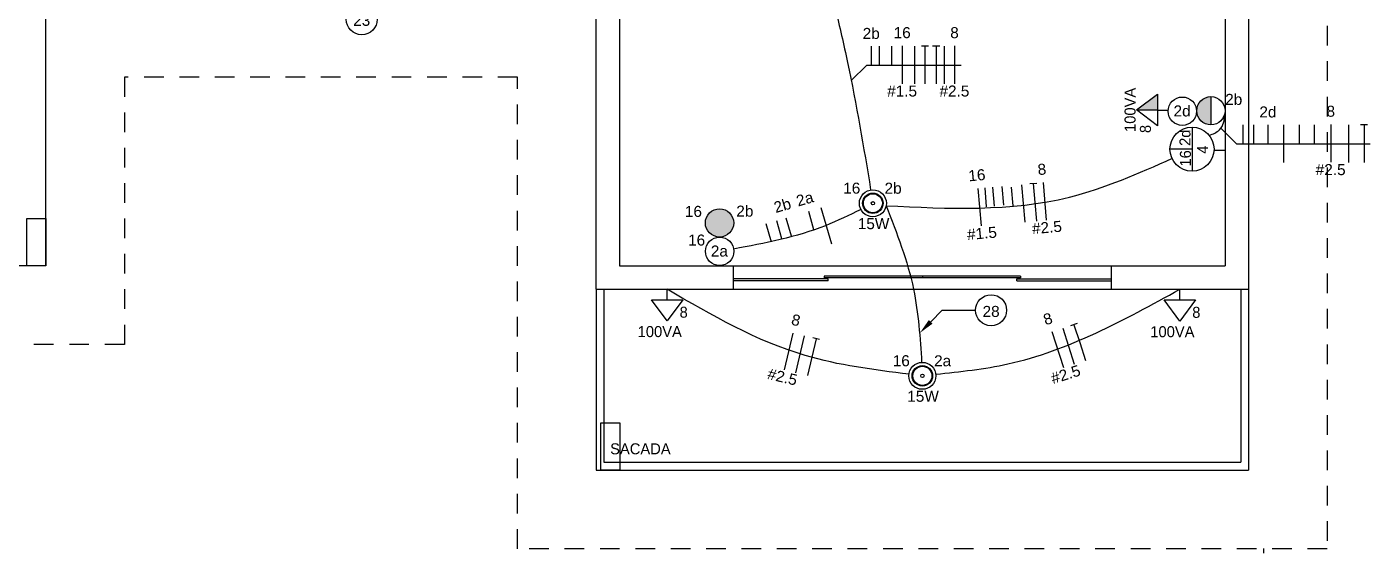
# Model space of a CAD drawing. Header units: metres. Extents: x 134.3 to 218.4, y -41.5 to 17.9.
# Drawn here: x 161 to 169.54, y -22.79 to -19.44 of the extents above; entities that cross this region are included whole.
import ezdxf
from ezdxf import colors
from ezdxf.entities.mleader import LeaderData, LeaderLine
from ezdxf.enums import TextEntityAlignment as Align
from ezdxf.math import Vec2, Vec3

# ---------------------------------------------------------------- set-up
doc = ezdxf.new("R2010")
doc.units = ezdxf.units.M
doc.header["$MEASUREMENT"] = 0
doc.linetypes.add('HIDDEN', pattern=[9.525, 6.35, -3.175])
doc.linetypes.add('HIDDEN2', pattern=[0.1875, 0.125, -0.0625])
for name, color, linetype in [('A-ALVENARIA', 252, 'Continuous'), ('A-esquadrias', 253, 'Continuous'), ('A-projeção', 253, 'HIDDEN'), ('A-TEXTO', 7, 'Continuous'), ('DIAGRAMA UNIFILAR', 6, 'Continuous'), ('ELETRICA', 2, 'Continuous'), ('ELETRODUTO', 4, 'Continuous')]:
    doc.layers.add(name, color=color, linetype=linetype)
doc.styles.add('T1', font='arial.ttf')

# ---------------------------------------------------------------- blocks, each defined once
blk = doc.blocks.new('P12X30V')
at = {"layer": 'A-ALVENARIA'}
for p, q in [((-0.06, 0.15), (0.06, 0.15)), ((-0.06, -0.15), (-0.06, 0.15)), ((0.06, 0.15), (0.06, -0.15)), ((0.06, -0.15), (-0.06, -0.15))]:
    blk.add_line(p, q, dxfattribs=at)
blk = doc.blocks.new('TOMADA BAIXA')
at = {"layer": 'ELETRICA', "color": 3}
for p, q in [((-0.0997, 0.0677), (0.0003, 0.2016)), ((0.0003, 0.2016), (0.0997, 0.0677)), ((0.0997, 0.0677), (-0.0997, 0.0677)), ((0, 0.0677), (0, 0))]:
    blk.add_line(p, q, dxfattribs=at)
at = {"color": 3}
blk.add_attdef('POTENCIA', text='', height=0.07, dxfattribs=at).set_placement((0.0471, 0.2345), align=Align.CENTER)
blk.add_attdef('CIRCUITO', text='', height=0.07, dxfattribs=at).set_placement((-0.0844, 0.1113), align=Align.RIGHT)
blk = doc.blocks.new('PANDORA 1C')
at = {"layer": 'ELETRICA'}
for centre, radius in [((-0.0004, 0), 0.0857), ((-0.0004, 0), 0.0651), ((-0.0004, 0), 0.0605), ((0, 0), 0.0106)]:
    blk.add_circle(centre, radius, dxfattribs=at)
at = {"style": 'T1'}
blk.add_attdef('CIRCUITO', text='', height=0.07, dxfattribs=at).set_placement((-0.0802, 0.061), align=Align.RIGHT)
blk.add_attdef('RETORNO', (0.074, 0.0605), '', height=0.07, dxfattribs=at)
blk.add_attdef('POTENCIA', text='', height=0.07, dxfattribs=at).set_placement((0.004, -0.1648), align=Align.CENTER)
blk = doc.blocks.new('INTERRUPTOR SIMPLES UMA SEÇÃO')
at = {"layer": 'ELETRICA', "color": 3}
blk.add_circle((0.058, -0.0001), 0.0904, dxfattribs=at)
at = {"layer": 'ELETRICA', "color": 3, "style": 'T1'}
blk.add_attdef('CIRCUITO', text='', height=0.07, dxfattribs=at).set_placement((-0.0341, 0.0363), align=Align.RIGHT)
blk.add_attdef('RETORNO', text='', height=0.07, dxfattribs=at).set_placement((0.0562, -0.0334), align=Align.CENTER)
blk = doc.blocks.new('INTERRUTOR PARALELO')
h = blk.add_hatch(color=3)
h.dxf.hatch_style = 1
h.paths.add_polyline_path([(-0.0899, 0.058, 1), (0.0901, 0.058, 1)])
at = {"layer": 'ELETRICA', "color": 3}
blk.add_circle((0.0001, 0.058), 0.09, dxfattribs=at)
at = {"color": 3, "style": 'T1'}
blk.add_attdef('CIRCUITO', text='', height=0.07, dxfattribs=at).set_placement((-0.1115, 0.0962), align=Align.RIGHT)
blk.add_attdef('RETORNO', (0.1067, 0.0981), '', height=0.07, dxfattribs=at)
blk = doc.blocks.new('ARANDELA PIPE')
blk.add_line((0.0755, 0.058), (0.0755, 0.1989))
at = {"layer": 'ELETRICA'}
for p, q in [((0.2155, 0.0578), (-0.0645, 0.0579)), ((0.0694, -0.0809), (0.0694, -0.151)), ((0.1195, -0.151), (0.0179, -0.151))]:
    blk.add_line(p, q, dxfattribs=at)
blk.add_circle((0.0755, 0.0589), 0.14, dxfattribs=at)
for tag, p in [('CIRCUITO', (0.0167, 0.0657)), ('RETORNO', (0.1479, 0.0686)), ('POTENCIA', (0.0727, -0.0436))]:
    blk.add_attdef(tag, text='', height=0.07).set_placement(p, align=Align.CENTER)
blk = doc.blocks.new('INTERRUPTOR INTERMEDIARIO')
at = {"layer": 'ELETRICA'}
h = blk.add_hatch(color=3, dxfattribs=at)
h.dxf.hatch_style = 1
h.paths.add_polyline_path([(0.0049, 0.1478, 0.414214), (-0.0851, 0.0578, 0.414214), (0.0049, -0.0322)])
at = {"layer": 'ELETRICA', "color": 3}
blk.add_line((0.0049, 0.1478), (0.0049, -0.0322), dxfattribs=at)
blk.add_circle((0.0049, 0.0578), 0.09, dxfattribs=at)
at = {"layer": 'ELETRICA', "color": 3, "style": 'T1'}
blk.add_attdef('CIRCUITO', text='', height=0.07, dxfattribs=at).set_placement((-0.092, 0.0956), align=Align.RIGHT)
blk.add_attdef('RETORNO', (0.0958, 0.0952), '', height=0.07, dxfattribs=at)
blk = doc.blocks.new('TOMADA MEDIA')
at = {"layer": 'ELETRICA'}
blk.add_hatch(color=3, dxfattribs=at).paths.add_polyline_path([(0.0997, 0.0677), (0.0003, 0.2016), (0, 0.2012), (0, 0.0677)])
at = {"layer": 'ELETRICA', "color": 3}
for p, q in [((-0.0997, 0.0677), (0.0003, 0.2016)), ((0, 0.0677), (0, 0.2019)), ((0.0003, 0.2016), (0.0997, 0.0677)), ((0.0997, 0.0677), (-0.0997, 0.0677)), ((0, 0.0677), (0, 0))]:
    blk.add_line(p, q, dxfattribs=at)
at = {"color": 3}
blk.add_attdef('POTENCIA', text='', height=0.07, dxfattribs=at).set_placement((0.0009, 0.2077), align=Align.CENTER)
blk.add_attdef('CIRCUITO', text='', height=0.07, dxfattribs=at).set_placement((-0.0947, 0.11), align=Align.RIGHT)
blk = doc.blocks.new('RETORNO PARALELO INTERMEDIARIO')
at = {"layer": 'DIAGRAMA UNIFILAR'}
blk.add_line((0, 0.12), (0, 0), dxfattribs=at)
blk = doc.blocks.new('RETORNO LAMPADA')
at = {"layer": 'DIAGRAMA UNIFILAR'}
blk.add_line((0, 0.12), (0, 0), dxfattribs=at)
at = {"layer": 'DIAGRAMA UNIFILAR', "style": 'T1'}
blk.add_attdef('RETORNO', text='', height=0.07, dxfattribs=at).set_placement((0.0001, 0.1665), align=Align.CENTER)
blk = doc.blocks.new('CONDUTOR FASE')
at = {"layer": 'DIAGRAMA UNIFILAR'}
blk.add_line((0, 0.12), (0, -0.12), dxfattribs=at)
blk = doc.blocks.new('CONDUTOR TERRA')
at = {"layer": 'DIAGRAMA UNIFILAR'}
for p, q in [((0.0225, 0.12), (-0.0225, 0.12)), ((0, 0.12), (0, 0)), ((0, 0), (0, -0.12))]:
    blk.add_line(p, q, dxfattribs=at)
blk = doc.blocks.new('FASE CIRCUITO')
blk.add_line((-0.0007, 0.1217), (-0.0007, -0.1183))
at = {"style": 'T1'}
blk.add_attdef('SEÇÃO', text='', height=0.07, dxfattribs=at).set_placement((-0.001, -0.2), align=Align.CENTER)
at = {"layer": 'DIAGRAMA UNIFILAR', "style": 'T1'}
blk.add_attdef('CIRCUITO', text='', height=0.07, dxfattribs=at).set_placement((-0.0004, 0.1712), align=Align.CENTER)
blk = doc.blocks.new('APOIO ESTENDIDO')
at = {"layer": 'DIAGRAMA UNIFILAR'}
for p, q in [((-0.0214, 0.0214), (0.0776, 0.1204)), ((0.0776, 0.1204), (0.6776, 0.1204))]:
    blk.add_line(p, q, dxfattribs=at)
blk = doc.blocks.new('detalhe')
at = {"layer": 'DIAGRAMA UNIFILAR'}
blk.add_circle((0.0986, 0), 0.0986, dxfattribs=at)
at = {"layer": 'DIAGRAMA UNIFILAR', "style": 'T1'}
blk.add_attdef('NUMERO', text='', height=0.07, dxfattribs=at).set_placement((0.0986, -0.0422), align=Align.CENTER)
blk = doc.blocks.new('APOIO SIMPLES UNIFILAR')
at = {"layer": 'DIAGRAMA UNIFILAR'}
blk.add_line((0, 0), (0.25, 0), dxfattribs=at)

msp = doc.modelspace()

# ---------------------------------------------------------------- linework, layer by layer
at = {"layer": 'A-ALVENARIA'}
for p, q in [((168.7671, -9.8113), (168.7671, -21.1113)), ((164.7671, -16.6363), (164.7671, -20.9613)), ((164.6171, -21.1113), (164.6171, -16.9113)), ((168.6171, -16.9113), (168.6171, -20.9613)), ((161.1171, -20.9613), (161.1171, -19.2613)), ((161.1171, -20.9613), (157.0373, -20.9613)), ((164.7671, -20.9613), (165.4921, -20.9613)), ((165.4921, -21.1113), (165.4921, -20.9613)), ((167.8921, -20.9613), (168.6171, -20.9613)), ((167.8921, -20.9613), (167.8921, -21.1113)), ((164.6171, -21.1113), (165.4921, -21.1113)), ((167.8921, -21.1113), (168.7671, -21.1113))]:
    msp.add_line(p, q, dxfattribs=at)
at = {"layer": 'A-esquadrias'}
for p, q in [((165.4921, -20.9613), (167.8921, -20.9613)), ((166.0921, -21.0448), (165.4921, -21.0448)), ((166.0921, -21.0568), (165.4921, -21.0568)), ((167.3161, -21.0268), (166.0681, -21.0268)), ((166.0681, -21.0268), (166.0681, -21.0388)), ((167.3161, -21.0388), (166.0681, -21.0388)), ((166.0921, -21.0568), (166.0921, -21.0448)), ((166.6921, -21.0268), (166.6921, -21.0388)), ((167.2921, -21.0568), (167.2921, -21.0448)), ((167.2921, -21.0448), (167.8921, -21.0448)), ((167.2921, -21.0568), (167.8921, -21.0568)), ((167.3161, -21.0268), (167.3161, -21.0388)), ((164.6171, -21.1113), (164.6171, -22.2613)), ((164.6671, -21.1113), (164.6671, -22.2113)), ((165.4921, -21.1113), (167.8921, -21.1113)), ((168.7171, -21.1113), (168.7171, -22.2113)), ((168.7671, -21.1113), (168.7671, -22.2613)), ((164.6671, -22.2113), (168.7171, -22.2113)), ((164.6171, -22.2613), (168.7671, -22.2613)), ((168.8615, -22.759), (168.8615, -22.789))]:
    msp.add_line(p, q, dxfattribs=at)
at = {"layer": 'A-projeção', "linetype": 'HIDDEN2'}
msp.add_line((169.2671, -9.3113), (169.2671, -22.7613), dxfattribs=at)
msp.add_lwpolyline([(169.2671, -22.7613), (164.1171, -22.7613), (164.1171, -19.7613), (161.6171, -19.7613), (161.6171, -21.4613), (156.5373, -21.4613), (156.5373, -13.6613), (156.7233, -13.6613), (156.7233, -9.3113), (169.2671, -9.3113)], dxfattribs=at)
at = {"layer": 'ELETRODUTO'}
for points in [[(166.1393, -19.3273), (166.2166, -19.6682), (166.3634, -20.4794)], [(168.5167, -20.1325), (168.5816, -20.0965), (168.6084, -20.0517), (168.6132, -20.002)], [(166.4616, -20.58), (167.627, -20.5251), (168.2828, -20.2779)], [(166.4616, -20.5795), (166.6359, -21.1113), (166.6876, -21.5767)], [(166.3024, -20.6028), (166.0758, -20.7065), (165.4914, -20.8554)], [(166.6078, -21.6512), (165.9462, -21.5321), (165.0692, -21.1113)], [(166.7777, -21.6512), (167.2365, -21.5858), (168.3293, -21.1113)]]:
    msp.add_spline(points, degree=3, dxfattribs=at)

# ---------------------------------------------------------------- block references
at = {"layer": 'A-ALVENARIA'}
for p in [(161.0577, -20.8113), (164.7077, -22.1113)]:
    msp.add_blockref('P12X30V', p, dxfattribs=at)
at = {"layer": 'DIAGRAMA UNIFILAR'}
for name, p, values in [('detalhe', (163.0281, -19.3935), {'NUMERO': '23'}), ('RETORNO LAMPADA', (166.3669, -19.6853), {'RETORNO': '2b'}), ('FASE CIRCUITO', (166.5643, -19.6853), {'CIRCUITO': '16', 'SEÇÃO': '#1.5'}), ('FASE CIRCUITO', (166.897, -19.6853), {'CIRCUITO': '8', 'SEÇÃO': '#2.5'}), ('RETORNO LAMPADA', (168.8899, -20.185), {'RETORNO': '2d'}), ('FASE CIRCUITO', (169.29, -20.185), {'CIRCUITO': '8', 'SEÇÃO': '#2.5'}), ('detalhe', (167.0308, -21.2446), {'NUMERO': '28'})]:
    msp.add_blockref(name, p, dxfattribs=at).add_auto_attribs(values)
for name, p in [('RETORNO PARALELO INTERMEDIARIO', (166.418, -19.6853)), ('RETORNO PARALELO INTERMEDIARIO', (166.4957, -19.6853)), ('CONDUTOR FASE', (166.643, -19.6853)), ('CONDUTOR TERRA', (166.7089, -19.6853)), ('CONDUTOR TERRA', (166.7801, -19.6853)), ('CONDUTOR FASE', (166.8304, -19.6853)), ('APOIO ESTENDIDO', (166.2617, -19.8057)), ('RETORNO PARALELO INTERMEDIARIO', (168.7306, -20.185)), ('RETORNO PARALELO INTERMEDIARIO', (168.7981, -20.185)), ('CONDUTOR FASE', (168.99, -20.185)), ('RETORNO PARALELO INTERMEDIARIO', (169.0891, -20.185)), ('RETORNO PARALELO INTERMEDIARIO', (169.1831, -20.185)), ('CONDUTOR FASE', (169.4029, -20.185)), ('CONDUTOR TERRA', (169.5011, -20.185)), ('APOIO SIMPLES UNIFILAR', (169.29, -20.185))]:
    msp.add_blockref(name, p, dxfattribs=at)
at = {"layer": 'DIAGRAMA UNIFILAR', "xscale": -1, "rotation": 180}
msp.add_blockref('APOIO ESTENDIDO', (168.6124, -20.0646), dxfattribs=at)
at = {"layer": 'DIAGRAMA UNIFILAR'}
for name, p, rotation, values in [('FASE CIRCUITO', (167.4709, -20.5532), 5.019261506353986, {'CIRCUITO': '8', 'SEÇÃO': '#2.5'}), ('FASE CIRCUITO', (167.0572, -20.5906), 5.019261506353986, {'CIRCUITO': '16', 'SEÇÃO': '#1.5'}), ('RETORNO LAMPADA', (165.8578, -20.7713), 16.12597032313899, {'RETORNO': '2b'}), ('RETORNO LAMPADA', (166.0005, -20.73), 16.12597032313899, {'RETORNO': '2a'}), ('FASE CIRCUITO', (165.8412, -21.5078), 346.7292838763209, {'CIRCUITO': '8', 'SEÇÃO': '#2.5'}), ('FASE CIRCUITO', (167.5538, -21.4952), 17.78255743432059, {'CIRCUITO': '8', 'SEÇÃO': '#2.5'})]:
    msp.add_blockref(name, p, dxfattribs=dict(at, rotation=rotation)).add_auto_attribs(values)
for name, p, rotation in [('RETORNO PARALELO INTERMEDIARIO', (167.099, -20.5859), 5.019261506353986), ('RETORNO PARALELO INTERMEDIARIO', (167.1492, -20.5815), 5.019261506353986), ('RETORNO PARALELO INTERMEDIARIO', (167.208, -20.5764), 5.019261506353986), ('RETORNO PARALELO INTERMEDIARIO', (167.2679, -20.5806), 5.019261506353986), ('CONDUTOR FASE', (167.3335, -20.5653), 5.019261506353986), ('CONDUTOR TERRA', (167.408, -20.5588), 5.019261506353986), ('RETORNO PARALELO INTERMEDIARIO', (165.7969, -20.7889), 16.12597032313899), ('CONDUTOR FASE', (166.0804, -20.7069), 16.12597032313899), ('RETORNO PARALELO INTERMEDIARIO', (165.7298, -20.8083), 16.12597032313899), ('CONDUTOR TERRA', (167.693, -21.4505), 17.78255743432059), ('CONDUTOR FASE', (165.9124, -21.5246), 346.7292838763209), ('CONDUTOR TERRA', (165.9892, -21.5428), 346.7292838763209), ('CONDUTOR FASE', (167.6216, -21.4734), 17.78255743432059)]:
    msp.add_blockref(name, p, dxfattribs=dict(at, rotation=rotation))
at = {"layer": 'ELETRICA', "rotation": 90}
for name, p, values in [('TOMADA MEDIA', (168.2558, -19.9709), {'POTENCIA': '100VA', 'CIRCUITO': '8'}), ('ARANDELA PIPE', (168.466, -20.2952), {'CIRCUITO': '16', 'RETORNO': '2d', 'POTENCIA': '4'})]:
    msp.add_blockref(name, p, dxfattribs=at).add_auto_attribs(values)
at = {"layer": 'ELETRICA'}
ref = msp.add_blockref('INTERRUPTOR SIMPLES UMA SEÇÃO', (168.2879, -19.9786), dxfattribs=at)
ref.add_attrib('RETORNO', '2d', dxfattribs={"color": 3, "height": 0.07, "style": 'T1'}).set_placement((168.3441, -20.012), align=Align.CENTER)
ref = msp.add_blockref('INTERRUPTOR INTERMEDIARIO', (168.5223, -20.0334), dxfattribs=at)
ref.add_attrib('RETORNO', '2b', (168.6181, -19.9383), dxfattribs={"color": 3, "height": 0.07, "style": 'T1'})
for name, p, values in [('PANDORA 1C', (166.3778, -20.5639), {'CIRCUITO': '16', 'RETORNO': '2b', 'POTENCIA': '15W'}), ('INTERRUTOR PARALELO', (165.4021, -20.747), {'CIRCUITO': '16', 'RETORNO': '2b'}), ('INTERRUPTOR SIMPLES UMA SEÇÃO', (165.3451, -20.8693), {'RETORNO': '2a', 'CIRCUITO': '16'}), ('PANDORA 1C', (166.6926, -21.6615), {'CIRCUITO': '16', 'RETORNO': '2a', 'POTENCIA': '15W'})]:
    msp.add_blockref(name, p, dxfattribs=at).add_auto_attribs(values)
ref = msp.add_blockref('TOMADA BAIXA', (165.0692, -21.1105), dxfattribs=dict(at, rotation=180))
ref.add_attrib('POTENCIA', '100VA', dxfattribs={"layer": '0', "color": 3, "height": 0.07, "rotation": 360}).set_placement((165.0221, -21.415), align=Align.CENTER)
ref.add_attrib('CIRCUITO', '8', dxfattribs={"layer": '0', "color": 3, "height": 0.07, "rotation": 360}).set_placement((165.2003, -21.2918), align=Align.RIGHT)
ref = msp.add_blockref('TOMADA BAIXA', (168.3296, -21.1113), dxfattribs=dict(at, rotation=180))
ref.add_attrib('POTENCIA', '100VA', dxfattribs={"layer": '0', "color": 3, "height": 0.07, "rotation": 360}).set_placement((168.2824, -21.4158), align=Align.CENTER)
ref.add_attrib('CIRCUITO', '8', dxfattribs={"layer": '0', "color": 3, "height": 0.07, "rotation": 360}).set_placement((168.4606, -21.2927), align=Align.RIGHT)

# ---------------------------------------------------------------- texts
at = {"layer": 'A-TEXTO'}
msp.add_text('SACADA', height=0.07, dxfattribs=at).set_placement((164.7065, -22.1606))

# ---------------------------------------------------------------- leaders
at = {"layer": 'DIAGRAMA UNIFILAR'}
ml = msp.add_multileader_mtext('Standard', dxfattribs=at)
ml.set_content(' ', color=256)
ml.set_leader_properties()
ml.build(insert=Vec2(0, 0))
ml.multileader.update_dxf_attribs({"text_right_attachment_type": 6, "dogleg_length": 0.36, "arrow_head_size": 0.1})
ctx = ml.context
ctx.base_point, ctx.char_height, ctx.arrow_head_size, ctx.landing_gap_size, ctx.plane_origin = Vec3(167.0308, -21.2446), 0.18, 0.1, 0.09, Vec3(166.6754, -21.3893)
ctx.right_attachment = 6
notes = []
notes.append((ctx, [(0, (1, 1, 0), (166.8174, -21.2446), (1, 0), 0.2134, [(0, [(166.6754, -21.3893)], 0, [])])]))
ctx.mtext.insert, ctx.mtext.flow_direction = Vec3(167.1208, -21.1546), 5
for ctx, leaders in notes:
    for number, flags, end, landing, length, lines in leaders:
        leader = LeaderData()
        leader.index, (leader.has_last_leader_line, leader.has_dogleg_vector, leader.attachment_direction) = number, flags
        leader.last_leader_point, leader.dogleg_vector, leader.dogleg_length = Vec3(end), Vec3(landing), length
        for number, points, colour, breaks in lines:
            line = LeaderLine()
            line.index, line.vertices, line.color, line.breaks = number, Vec3.list(points), colors.encode_raw_color(colour), breaks
            leader.lines.append(line)
        ctx.leaders.append(leader)

doc.saveas('drawing.dxf')
